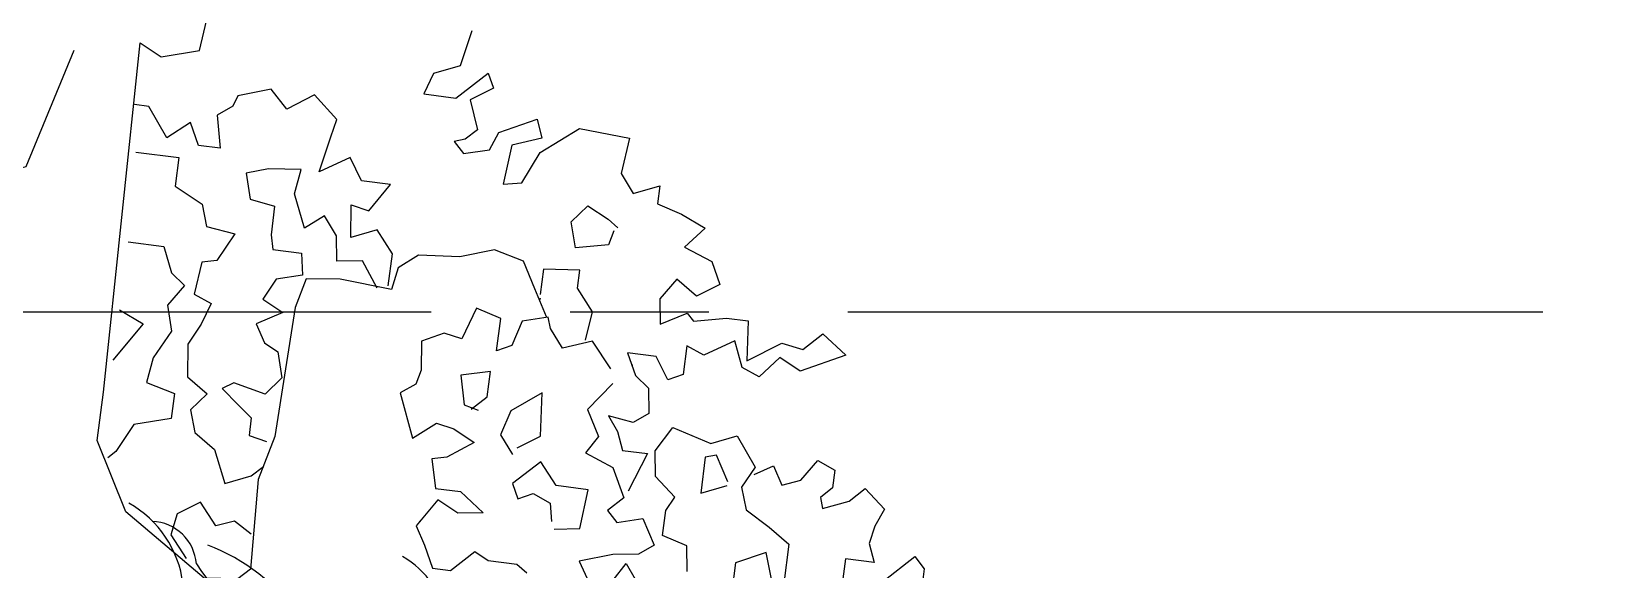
# Model space of a CAD drawing. Header units: inches. Extents: x 50027 to 54188, y -4291 to 1318.
# Drawn here: x 52106.12 to 52120.36, y -123.09 to -118.25 of the extents above; entities that cross this region are included whole.
import ezdxf

# ---------------------------------------------------------------- set-up
doc = ezdxf.new("R2010")
doc.units = ezdxf.units.IN
doc.linetypes.add('CENTER', pattern=[2, 1.25, -0.25, 0.25, -0.25])
doc.linetypes.add('CONTINU', pattern=[0])
doc.layers.add('05--TEXT-3', color=3, linetype='Continuous', lineweight=35)
for name, color, linetype in [('2', 251, 'Continuous'), ('AR-FLOWER', 93, 'Continuous'), ('BH', 3, 'Continuous'), ('ROAD CL', 251, 'CENTER')]:
    doc.layers.add(name, color=color, linetype=linetype)
doc.layers.add('3', color=7, linetype='Continuous', true_color=0x61993b)
doc.layers.add('4', color=7, linetype='Continuous', true_color=0x637d96)
doc.styles.add('TIME NEW', font='times.ttf')
doc.dimstyles.new('3-8 LEADER', dxfattribs={"dimscale": 0.4, "dimtxt": 8, "dimasz": 4, "dimexe": 6, "dimexo": 6, "dimgap": 0, "dimtad": 0, "dimdec": 0, "dimzin": 12, "dimdsep": 46, "dimlunit": 4, "dimtxsty": 'TIME NEW', "dimblk": 'DIM AERO', "dimcen": 0, "dimdle": 20, "dimclrd": 1, "dimclre": 9, "dimclrt": 2, "dimadec": 0, "dimazin": 0, "dimtfac": 1, "dimtdec": 0, "dimtofl": 0, "dimtmove": 1, "dimatfit": 3, "dimldrblk": 'DIM AERO', "dimfxl": 1, "dimtvp": 0.75, "dimtolj": 1, "dimtzin": 12, "dimlwd": 18, "dimlwe": 18, "dimarcsym": 1})

# ---------------------------------------------------------------- blocks, each defined once
blk = doc.blocks.new('DIM AERO')
at = {"color": 2}
blk.add_line((0, 0), (-1.4142, 0), dxfattribs=at)
at = {"color": 2, "const_width": 0.01}
blk.add_lwpolyline([(-1, -1), (0, 0), (-1, 1)], dxfattribs=at)
blk = doc.blocks.new('A$C054A269F')
at = {"layer": '3'}
for points in [[(122.62, 177.73), (123.45, 173.6), (126.34, 172.36), (127.17, 169.88), (123.45, 169.88), (120.14, 173.18), (119.31, 171.53), (121.79, 169.88), (120.55, 166.57), (121.79, 165.33), (123.03, 164.92), (121.79, 163.68), (118.9, 164.5), (118.07, 166.57), (113.93, 168.64), (113.11, 166.57), (116.42, 165.33), (116.83, 160.78), (114.76, 161.2), (113.11, 164.92), (108.97, 168.22), (103.18, 167.81), (103.6, 163.68), (101.94, 161.61), (99.05, 162.85), (99.05, 160.78), (96.15, 159.96), (93.26, 158.72), (95.33, 156.24), (92.02, 155), (90.78, 152.52), (93.26, 150.87), (95.74, 152.52), (97.39, 150.04), (96.98, 147.15), (94.08, 148.8), (93.26, 147.97), (89.54, 148.8), (87.05, 148.8), (86.64, 144.25), (82.92, 146.73), (80.44, 146.32), (78.37, 148.39), (75.48, 146.32), (80.44, 143.84), (82.92, 145.08), (84.99, 142.6), (87.05, 143.43), (88.29, 146.32), (91.6, 144.25), (93.67, 145.08), (93.67, 141.77), (95.33, 140.95), (96.98, 143.43), (100.29, 143.43), (99.05, 140.95), (97.39, 139.71), (96.98, 136.82), (98.63, 135.58), (101.53, 135.99), (100.29, 134.34), (99.46, 132.27), (96.57, 132.27), (98.22, 127.72)], [(128.41, 147.56), (128.41, 151.28), (130.48, 153.76), (133.37, 152.52), (133.79, 156.24), (131.72, 155.83), (129.65, 159.13), (132.96, 159.13), (134.61, 161.61), (137.92, 159.54), (137.09, 163.68), (136.68, 165.74), (139.57, 168.22), (142.47, 166.16), (144.54, 168.22), (148.26, 166.98), (148.67, 165.74), (150.33, 164.5), (149.5, 160.78), (151.98, 160.78), (153.22, 163.26), (155.7, 161.2), (158.18, 164.5), (159.84, 164.5)], [(103.6, 157.07), (104.01, 155.41), (107.73, 154.59), (108.56, 157.48), (106.9, 159.54), (104.42, 158.31), (103.18, 157.48)], [(129.65, 147.15), (131.72, 150.04), (134.61, 149.63), (135.03, 152.52), (136.68, 154.59), (138.75, 152.93), (140.4, 156.65), (139.99, 159.54), (143.71, 159.13), (146.19, 158.31), (145.36, 155.41), (142.47, 155), (142.47, 151.69), (142.06, 150.04), (138.75, 150.04), (138.33, 147.56), (141.23, 146.73), (142.47, 144.25), (139.99, 143.01), (142.88, 141.36), (141.64, 139.3), (139.99, 138.47), (139.16, 135.58), (140.82, 133.51), (144.54, 134.34), (145.78, 133.51), (143.71, 131.86), (142.06, 130.62), (142.06, 128.55), (139.99, 128.14)], [(159.01, 159.13), (154.05, 159.13), (154.05, 155.83), (150.74, 154.17), (149.91, 151.69), (146.6, 151.28), (148.26, 147.97), (149.91, 147.56), (150.33, 143.84), (148.26, 143.01), (149.09, 140.53), (150.33, 138.06), (149.91, 134.34), (147.43, 132.68), (149.09, 130.62), (148.26, 128.14), (145.78, 126.48), (144.12, 122.76), (141.23, 124), (139.99, 125.24)], [(105.25, 144.25), (104.84, 147.56), (106.9, 150.04), (106.9, 152.11), (111.04, 151.69), (111.04, 148.8)], [(158.6, 148.8), (154.46, 148.8), (153.22, 145.91), (151.57, 144.67), (153.22, 142.19), (152.39, 139.3), (154.05, 135.99), (154.46, 133.1), (151.15, 132.27), (151.15, 129.38), (155.29, 128.14), (156.94, 124.83), (157.77, 124)], [(101.94, 141.36), (104.42, 144.25), (107.73, 143.01), (109.39, 145.08), (109.8, 146.32), (112.69, 145.49), (113.52, 142.6), (115.18, 141.77), (115.18, 145.49), (118.07, 146.32), (119.31, 142.6), (121.38, 143.01), (123.86, 141.77), (123.45, 138.47), (123.86, 136.82), (125.51, 135.58), (123.45, 130.62), (120.97, 132.68), (118.9, 132.27), (116.42, 131.03), (119.31, 128.96), (120.97, 128.55), (120.14, 125.24), (117.24, 125.24), (114.35, 123.18), (117.24, 122.76), (119.72, 124), (121.79, 120.7), (120.55, 118.63), (119.31, 116.15), (117.24, 116.15), (114.76, 118.63), (113.11, 117.81), (109.8, 117.81), (108.56, 116.98)], [(101.53, 139.71), (104.01, 136.4), (102.36, 133.51), (103.6, 131.44), (100.29, 130.2), (98.63, 126.9), (100.29, 125.24), (99.05, 124), (96.15, 124.83), (94.5, 121.94), (96.15, 120.7), (99.05, 120.29), (102.77, 119.05), (100.7, 115.74), (98.63, 115.33), (98.63, 117.39), (97.39, 119.46), (96.15, 117.81), (94.5, 115.74), (96.15, 112.02), (94.5, 110.78), (91.6, 111.61), (89.95, 109.95), (89.95, 107.47)], [(158.6, 140.95), (155.7, 139.71), (158.6, 135.16)], [(117.24, 134.75), (115.59, 136.4), (115.59, 139.3), (118.9, 138.47), (118.07, 135.16), (116.42, 134.75)], [(111.45, 131.03), (108.97, 132.68), (109.39, 137.64), (112.69, 135.16), (113.52, 132.27), (111.87, 130.2)], [(90.36, 119.46), (90.78, 122.35), (93.67, 123.18), (93.67, 126.07), (92.84, 127.72), (95.33, 129.79), (95.74, 132.68), (94.08, 135.58), (89.54, 134.34), (86.64, 135.58), (84.16, 132.27), (85.4, 129.79), (84.57, 127.31), (81.68, 125.66), (79.2, 124), (79.2, 119.46)], [(84.16, 131.44), (82.09, 132.68), (80.85, 130.62), (78.78, 131.44), (77.13, 133.92), (75.06, 133.1), (75.06, 131.03), (76.3, 129.79), (75.89, 128.55), (72.99, 129.79), (71.34, 131.44), (68.86, 129.38), (69.69, 127.31), (70.1, 125.24), (69.27, 123.18), (72.58, 123.18), (72.58, 120.29)], [(68.03, 121.11), (64.72, 124.42), (63.48, 123.18), (63.48, 120.7)], [(87.05, 130.2), (88.71, 133.1), (89.95, 132.68), (89.95, 128.55), (87.05, 129.79)], [(106.08, 122.35), (103.18, 122.76), (102.77, 127.31), (106.49, 127.31), (108.56, 129.79), (111.45, 126.9), (110.63, 125.24), (108.97, 126.07), (106.9, 125.24), (106.49, 123.18)], [(80.44, 119.05), (81.68, 122.76), (84.99, 121.11), (84.99, 117.81), (81.68, 116.15)], [(140.4, 117.39), (142.47, 118.63), (144.54, 117.81), (146.6, 120.29), (149.09, 118.63), (149.5, 116.15), (147.43, 113.67)]]:
    blk.add_lwpolyline(points, dxfattribs=at)
for p in [(111, 148.3), (99.57, 142.07), (121.44, 121.28)]:
    blk.add_point(p, dxfattribs=at)
at = {"layer": '4'}
for points in [[(110.01, 146.35), (111.73, 149.34), (113.44, 152.34), (116.86, 153.19), (120.71, 151.91), (125.42, 151.48), (127.56, 149.77), (127.99, 147.2), (133.98, 147.63), (137.83, 147.2), (138.69, 143.78), (139.12, 128.81), (140.4, 123.68), (139.97, 113.42), (141.26, 112.13), (145.11, 111.71), (154.95, 118.12), (159.23, 125.82), (159.23, 131.38), (160.09, 171.58), (157.52, 170.3), (153.24, 171.58), (152.81, 175.86)], [(175.07, 83.86), (175.07, 87.02), (176.97, 90.81), (176.97, 92.7), (180.76, 88.28), (185.19, 87.65), (188.35, 90.81), (189.62, 96.5), (188.98, 103.45), (185.82, 106.61), (183.92, 117.99), (185.19, 126.83), (187.09, 131.89), (183.92, 142), (178.86, 137.58), (173.8, 130.63), (172.54, 135.68), (173.8, 146.43), (174.44, 154.64), (171.27, 155.91), (167.48, 169.81)]]:
    blk.add_lwpolyline(points, dxfattribs=at)
blk = doc.blocks.new('FLOWER1')
at = {"layer": '2', "linetype": 'CONTINU'}
for centre, radius, start, end in [((777.75, 158.5, -66458.41), 24.34, 14.5939, 68.726), ((793.39, 167.25, -66458.41), 10.61, 12.4562, 95.3561), ((842.99, 159.25, -66458.41), 19.71, 14.5939, 68.726), ((795.54, 130.52, -66458.41), 44.82, 42.5308, 76.8744), ((831.37, 192.86, -66458.41), 36.15, 220.1889, 270.8542)]:
    blk.add_arc(centre, radius, start, end, dxfattribs=at)

msp = doc.modelspace()

# ---------------------------------------------------------------- linework, layer by layer
at = {"layer": 'ROAD CL', "ltscale": 5}
msp.add_line((51173.46549, -120.77439), (52445.63744, -120.77439), dxfattribs=at)

# ---------------------------------------------------------------- block references
at = {"layer": 'AR-FLOWER', "xscale": 0.03937007874015749, "yscale": 0.03937007874015749, "zscale": 0.03937007874015749, "rotation": 352.2019718521992}
msp.add_blockref('FLOWER1', (52075.3483, -125.36428), dxfattribs=at)
at = {"layer": 'BH', "xscale": -0.07859999999999999, "yscale": 0.07859999999999999, "zscale": 0.07859999999999999, "rotation": 352.7504839473626}
msp.add_blockref('A$C054A269F', (52117.87975, -133.32211), dxfattribs=at)

# ---------------------------------------------------------------- leaders
at = {"layer": '05--TEXT-3'}
msp.add_leader([(52102.07215, -121.06066), (52143.55616, -67.10689), (52197.73492, -67.10689)], dimstyle='3-8 LEADER', override={"dimgap": 0, "dimtad": 0}, dxfattribs=at)

doc.saveas('drawing.dxf')
